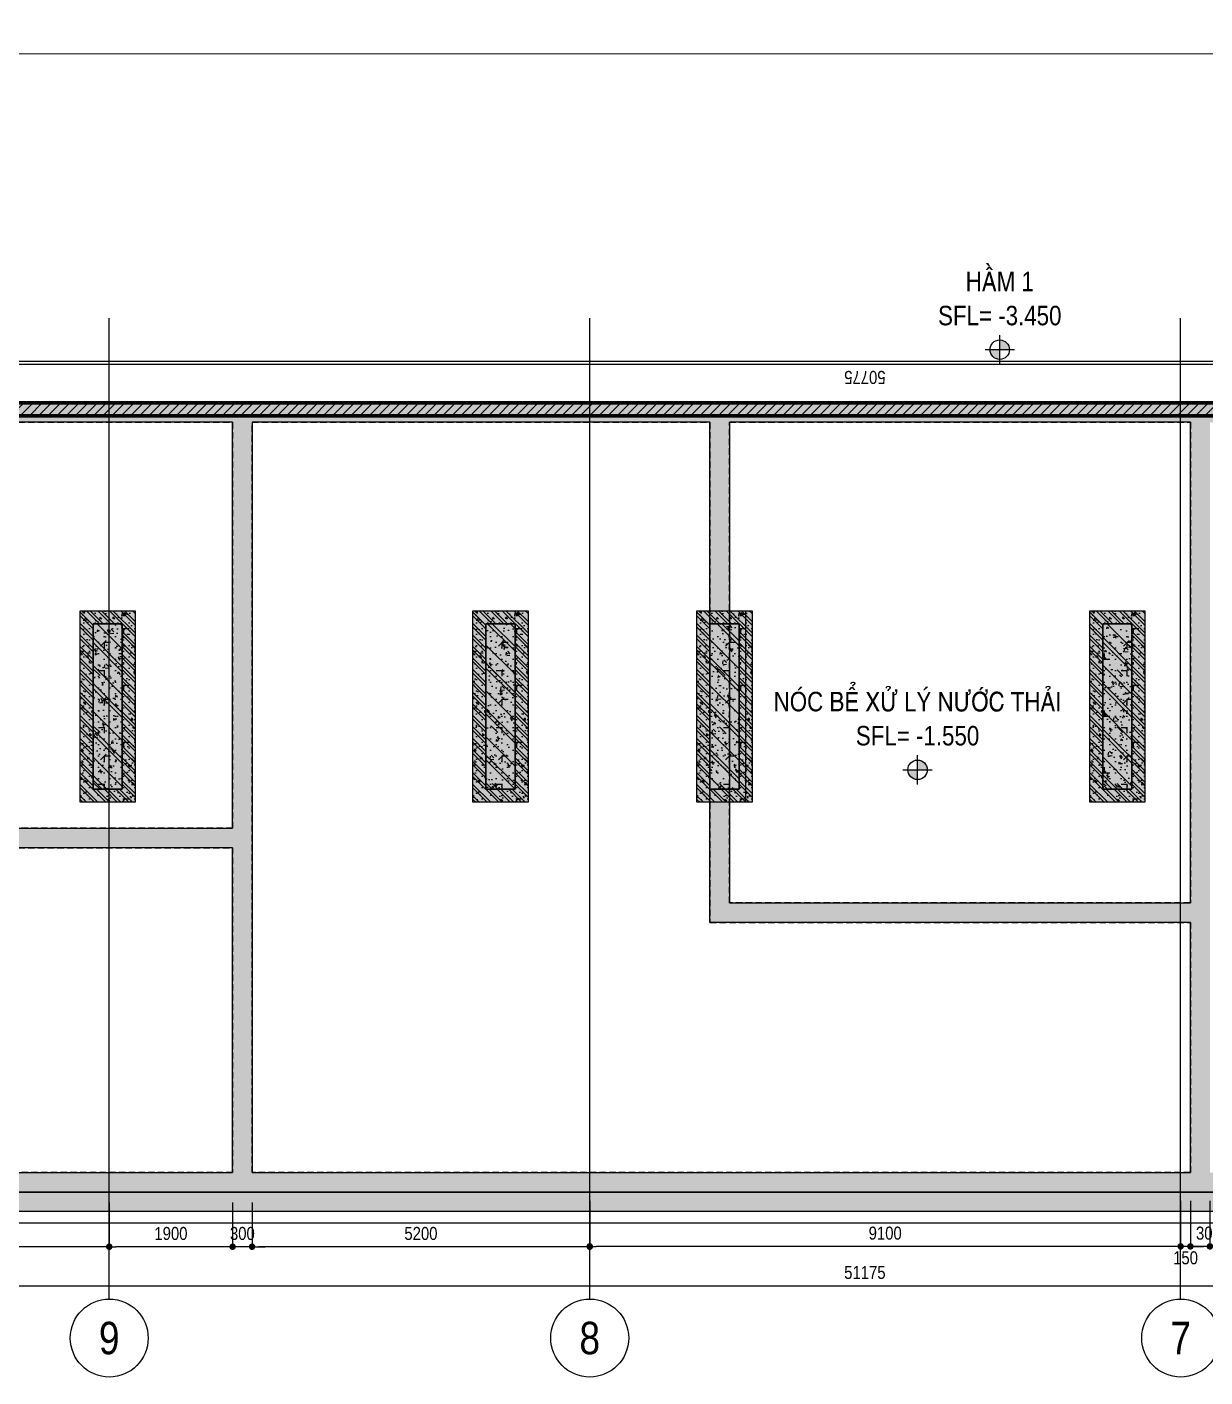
# Model space of a CAD drawing. Header units: millimetres. Extents: x -3021235 to -2791292, y 574414 to 656108.
# Drawn here: x -2848912 to -2830770, y 614676 to 635460 of the extents above; entities that cross this region are included whole.
import ezdxf
from ezdxf.enums import TextEntityAlignment as Align
from ezdxf.xclip import XClip

# ---------------------------------------------------------------- set-up
doc = ezdxf.new("R2010")
doc.units = ezdxf.units.MM
doc.header["$LTSCALE"] = 100
doc.header["$MEASUREMENT"] = 0
for name, pattern in [('Grid Line 200$0$Center101', [13, 10, -1, 1, -1]), ('HTT Hidden 10.5', [1.5, 1, -0.5]), ('MB Ham 2$0$Core 1A$0$Hidden10.5', [1.5, 1, -0.5])]:
    doc.linetypes.add(name, pattern=pattern)
doc.layers.get('0').update_dxf_attribs({"lineweight": 9})
doc.layers.get('Defpoints').update_dxf_attribs({"color": 254, "lineweight": 0})
for name, color, linetype in [('Dim 100', 14, 'Continuous'), ('Grid Line 200$0$Grid Line', 251, 'Grid Line 200$0$Center101'), ('Hatch vat lieu', 252, 'Continuous'), ('Ky hieu Truc', 1, 'Continuous'), ('MB Ham 2$0$Concrete Hatch', 218, 'Continuous'), ('MB Ham 2$0$Concrete Line', 6, 'Continuous'), ('MB Ham 2$0$Concrete Solid', 216, 'Continuous'), ('MB Ham 2$0$Opening Hidden', 154, 'MB Ham 2$0$Core 1A$0$Hidden10.5'), ('mb_cot ham 2$0$Concrete Hatch', 218, 'Continuous'), ('mb_cot ham 2$0$Concrete Line', 6, 'Continuous'), ('mb_cot ham 2$0$Concrete Solid', 216, 'Continuous'), ('mb_loi thang 2-19 twa$0$Brick Wall', 4, 'Continuous'), ('mb_loi thang 2-19 twa$0$Wall Hatch', 134, 'Continuous'), ('Net Thay khac', 30, 'Continuous'), ('Podium Level', 94, 'Continuous')]:
    doc.layers.add(name, color=color, linetype=linetype)
doc.layers.add('mb_loi thang 2-19 twa$0$Wall Line', color=4, linetype='Continuous', lineweight=70)
doc.styles.add('Chi Tiet Ramp DD$0$VNI-HelveC', font='VHELVCN_0.TTF')
doc.styles.add('Grid Line 200$0$VNI-HelveCB', font='VHELVCB_0.TTF')
doc.styles.add('VNI-HelveC', font='VHELVCN_0.TTF')
doc.dimstyles.new('DIM 100', dxfattribs={"dimscale": 100, "dimtxt": 2, "dimasz": 1, "dimexe": 0, "dimexo": 1, "dimgap": 1, "dimtad": 1, "dimdec": 0, "dimzin": 12, "dimdsep": 46, "dimtxsty": 'Chi Tiet Ramp DD$0$VNI-HelveC', "dimblk": 'Chi Tiet Ramp DD$0$_Dot', "dimcen": 1, "dimclrd": 256, "dimclre": 256, "dimclrt": 3, "dimadec": 0, "dimazin": 0, "dimtfac": 1, "dimtdec": 0, "dimtix": 1, "dimtmove": 2, "dimatfit": 3, "dimldrblk": 'Chi Tiet Ramp DD$0$HTT Arrow 30', "dimfxl": 0, "dimtolj": 1, "dimtzin": 0, "dimarcsym": 0})

# ---------------------------------------------------------------- blocks, each defined once
blk = doc.blocks.new('*U877')
at = {"layer": 'mb_cot ham 2$0$Concrete Hatch'}
h = blk.add_hatch(dxfattribs=at)
h.set_pattern_fill('CONCRETE', color=256, scale=50, style=0, pattern_type=2)
h.set_pattern_definition([(45, (2000, -300), (-176.777, 176.777), []), (45, (2000, -250), (-353.55, 353.55), []), (50, (2000, -300), (358.63, -31.376), [37.5, -412.5]), (355, (2000, -300), (-69.376, 376.096), [30, -330]), (100.451, (2029.9, -302.6), (289.255, 344.72), [31.87, -350.57]), (46.184, (2000, -200), (533.62, -82.76), [56.25, -618.75]), (96.636, (2044.47, -206.9), (467.33, 487.06), [47.8, -525.86]), (351.184, (2000, -200), (467.33, 487.06), [45, -495]), (21, (2050, -225), (298.454, -201.31), [37.5, -412.5]), (326, (2050, -225), (121.66, 362.575), [30, -330]), (71.451, (2074.87, -241.78), (420.11, 161.265), [31.87, -350.57]), (37.5, (2000, -300), (6.08, 166.447), [0, -326, 0, -335, 0, -331.25]), (7.5, (2000, -300), (131.535, 197.206), [0, -191, 0, -318.5, 0, -126.25]), (327.5, (1888.5, -300), (266.911, -11.2774), [0, -125, 0, -390, 0, -517.5]), (317.5, (1838.5, -300), (291.593, 50.052), [0, -162.5, 0, -259, 0, -367.5]), (0, (2175, -125), (0, 875), [87.5, -787.5]), (0, (2437.5, 50), (0, 875), [87.5, -787.5]), (0, (2262.5, 400), (0, 875), [87.5, -350, 87.5, -350]), (90, (2175, -125), (-875, 5e-14), [87.5, -787.5]), (90, (2262.5, 400), (-875, 5e-14), [87.5, -787.5]), (90, (2525, 50), (-875, 5e-14), [87.5, -787.5]), (90, (2700, 312.5), (-875, 5e-14), [87.5, -787.5]), (135, (2262.5, -125), (-875.02, 9e-14), [123.76, -1113.7]), (135, (2350, 400), (-875.02, 9e-14), [123.76, -1113.7]), (45, (2437.5, 50), (9e-14, 875.02), [123.76, -247.485, 123.76, -742.455]), (0, (1825, -300), (87.5, 87.5), [-175, 0])])
h.paths.add_polyline_path([(-250, 100), (-250, -350), (2300, -350), (2300, 100)])
at = {"layer": 'mb_cot ham 2$0$Concrete Solid'}
blk.add_hatch(color=256, dxfattribs=at).paths.add_polyline_path([(-250, 100), (-250, -350), (2300, -350), (2300, 100)])
at = {"layer": 'mb_cot ham 2$0$Concrete Line'}
blk.add_lwpolyline([(-250, 100), (-250, -350), (2300, -350), (2300, 100)], close=True, dxfattribs=at)
blk = doc.blocks.new('mb_cot ham 2')
at = {"layer": 'mb_cot ham 2$0$Concrete Hatch'}
h = blk.add_hatch(dxfattribs=at)
h.set_pattern_fill('BTCT', color=256, scale=100, style=0, pattern_type=2)
h.set_pattern_definition([(45, (0, 0), (-176.7767, 176.7767), []), (45, (0, 110), (-176.7767, 176.7767), []), (50, (0, 0), (717.2602, -62.7521), [75, -825]), (355, (0, 0), (-138.7513, 752.192), [60, -660]), (100.4514, (59.8, -5.2), (578.5094, 689.4395), [63.7402, -701.142]), (46.1842, (0, 200), (1067.241, -165.519), [112.5, -1237.5]), (96.6356, (88.9, 186.2), (934.6627, 974.118), [95.61, -1051.713]), (351.1842, (0, 200), (934.662, 974.1186), [90, -990]), (21, (100, 150), (596.907, -402.6189), [75, -825]), (326, (100, 150), (243.3153, 725.15), [60, -660]), (71.4514, (149.74, 116.45), (840.2226, 322.5305), [63.7402, -701.142]), (37.5, (0, 0), (12.15986, 332.89385), [0, -652, 0, -670, 0, -662.5]), (7.5, (0, 0), (263.06954, 394.4117), [0, -382, 0, -637, 0, -252.5]), (327.5, (-223, 0), (533.82244, -22.55487), [0, -250, 0, -780, 0, -1035]), (317.5, (-323, 0), (583.1862, 100.105), [0, -325, 0, -518, 0, -735]), (0, (350, 350), (0, 1750), [175, -1575]), (0, (875, 700), (0, 1750), [175, -1575]), (0, (525, 1400), (0, 1750), [175, -700, 175, -700]), (90, (350, 350), (-1750, 1e-13), [175, -1575]), (90, (525, 1400), (-1750, 1e-13), [175, -1575]), (90, (1050, 700), (-1750, 1e-13), [175, -1575]), (90, (1400, 1225), (-1750, 1e-13), [175, -1575]), (135, (525, 350), (-1750.033, 2e-13), [247.52, -2227.4]), (135, (700, 1400), (-1750.033, 2e-13), [247.52, -2227.4]), (45, (875, 700), (0, 1750.033), [247.52, -494.97, 247.52, -1484.91]), (0, (-350, 0), (175, 175), [-350, 0])])
h.paths.add_polyline_path([(105750, -5914), (103435, -8700), (32650, -8700), (32650, 84350), (0, 84350), (0, 85750), (-10600, 85750), (-10600, 163100), (99534, 163100), (105750, 158110), (105750, 127422), (105750, 127341)], flags=16)
h.paths.add_polyline_path([(99639, 163400), (-10900, 163400), (-10900, 85450), (-300, 85450), (-300, 84050), (32350, 84050), (32350, -9000), (103576, -9000), (106050, -6022), (106050, 158254)])
at = {"layer": 'mb_cot ham 2$0$Concrete Solid'}
h = blk.add_hatch(color=256, dxfattribs=at)
h.paths.add_polyline_path([(105750, -5914), (103435, -8700), (32650, -8700), (32650, 84350), (0, 84350), (0, 85750), (-10600, 85750), (-10600, 163100), (99534, 163100), (105750, 158110)], flags=16)
h.paths.add_polyline_path([(99639, 163400), (-10900, 163400), (-10900, 85450), (-300, 85450), (-300, 84050), (32350, 84050), (32350, -9000), (103576, -9000), (106050, -6022), (106050, 158254)])
at = {"layer": 'mb_cot ham 2$0$Concrete Line'}
for points in [[(32350, 84050), (-300, 84050), (-300, 85450), (-10900, 85450), (-10900, 163400), (99639, 163400), (106050, 158254), (106050, -6022), (103576, -9000), (32350, -9000)], [(32650, 84350), (0, 84350), (0, 85750), (-10600, 85750), (-10600, 163100), (99534, 163100), (105750, 158110), (105750, -5914), (103435, -8700), (32650, -8700)]]:
    blk.add_lwpolyline(points, close=True, dxfattribs=at)
for p in [(97250, 105900), (97250, 99850), (97250, 96400), (97250, 90350)]:
    blk.add_blockref('*U877', p, dxfattribs=at)
blk = doc.blocks.new('MB Ham 2$0$A$C3ad28147')
at = {"layer": 'MB Ham 2$0$Concrete Hatch'}
h = blk.add_hatch(dxfattribs=at)
h.set_pattern_fill('BTCT', color=256, scale=50, style=0, pattern_type=2)
h.set_pattern_definition([(45, (-105750, -127600), (-88.38835, 88.38835), []), (45, (-105750, -127545), (-88.38835, 88.38835), []), (50, (-105750, -127600), (358.6301, -31.37607), [37.5, -412.5]), (355, (-105750, -127600), (-69.3757, 376.0961), [30, -330]), (100.4514, (-105720.1, -127602.6), (289.2547, 344.7198), [31.8701, -350.57106]), (46.1842, (-105750, -127500), (533.6205, -82.7595), [56.25, -618.75]), (96.6356, (-105705.53, -127506.9), (467.3314, 487.059), [47.8051, -525.8565]), (351.1842, (-105750, -127500), (467.331, 487.0593), [45, -495]), (21, (-105700, -127525), (298.4535, -201.30945), [37.5, -412.5]), (326, (-105700, -127525), (121.6577, 362.575), [30, -330]), (71.4514, (-105675.13, -127541.77), (420.1113, 161.26525), [31.8701, -350.57106]), (37.5, (-105750, -127600), (6.07993, 166.44693), [0, -326, 0, -335, 0, -331.25]), (7.5, (-105750, -127600), (131.53477, 197.20586), [0, -191, 0, -318.5, 0, -126.25]), (327.5, (-105861.5, -127600), (266.91122, -11.27744), [0, -125, 0, -390, 0, -517.5]), (317.5, (-105911.5, -127600), (291.5931, 50.0525), [0, -162.5, 0, -259, 0, -367.5]), (0, (-105575, -127425), (0, 875), [87.5, -787.5]), (0, (-105312.5, -127250), (0, 875), [87.5, -787.5]), (0, (-105487.5, -126900), (0, 875), [87.5, -350, 87.5, -350]), (90, (-105575, -127425), (-875, 5e-14), [87.5, -787.5]), (90, (-105487.5, -126900), (-875, 5e-14), [87.5, -787.5]), (90, (-105225, -127250), (-875, 5e-14), [87.5, -787.5]), (90, (-105050, -126987.5), (-875, 5e-14), [87.5, -787.5]), (135, (-105487.5, -127425), (-875.0164, 9e-14), [123.76, -1113.7]), (135, (-105400, -126900), (-875.0164, 9e-14), [123.76, -1113.7]), (45, (-105312.5, -127250), (0, 875.0164), [123.76, -247.485, 123.76, -742.455]), (0, (-105925, -127600), (87.5, 87.5), [-175, 0])])
h.paths.add_polyline_path([(-12151, -51300), (0, -51300), (0, -125), (-12151, -125)])
h.paths.add_polyline_path([(-11851, -20400), (-11851, -14900), (-300, -14900), (-300, -20400)], flags=16)
h.paths.add_polyline_path([(-4450, -20700), (-4450, -27800), (-11851, -27800), (-11851, -20700)], flags=16)
h.paths.add_polyline_path([(-4150, -20700), (-300, -20700), (-300, -35150), (-11851, -35150), (-11851, -28100), (-4150, -28100)], flags=16)
h.paths.add_polyline_path([(-11850, -8625), (-11851, -5100), (-9801, -5100), (-9800, -8625)], flags=16)
h.paths.add_polyline_path([(-9501, -8625), (-9501, -425), (-300, -425), (-300, -8625)], flags=16)
h.paths.add_polyline_path([(-5600, -35450), (-5600, -40250), (-11851, -40250), (-11851, -35450)], flags=16)
h.paths.add_polyline_path([(-11851, -4800), (-11851, -425), (-9801, -425), (-9801, -4800)], flags=16)
h.paths.add_polyline_path([(-5300, -35450), (-300, -35450), (-300, -45650), (-5300, -45650)], flags=16)
h.paths.add_polyline_path([(-5600, -40550), (-5600, -45650), (-11851, -45650), (-11851, -40550)], flags=16)
h.paths.add_polyline_path([(-300, -45950), (-300, -51000), (-11851, -51000), (-11851, -45950)], flags=16)
h.paths.add_polyline_path([(-6000, -8925), (-6000, -8850), (-8950, -8850), (-8950, -8925), (-11851, -8925), (-11851, -14600), (-300, -14600), (-300, -8925)], flags=16)
h = blk.add_hatch(dxfattribs=at)
h.set_pattern_fill('BTCT', color=256, scale=50, style=0, pattern_type=2)
h.set_pattern_definition([(45, (-105750, -105550), (-88.38835, 88.38835), []), (45, (-105750, -105495), (-88.38835, 88.38835), []), (50, (-105750, -105550), (358.6301, -31.3761), [37.5, -412.5]), (355, (-105750, -105550), (-69.3757, 376.0961), [30, -330]), (100.4514, (-105720.1, -105552.6), (289.2547, 344.7198), [31.8701, -350.5711]), (46.1842, (-105750, -105450), (533.6205, -82.7595), [56.25, -618.75]), (96.6356, (-105705.53, -105456.9), (467.3314, 487.059), [47.8051, -525.8565]), (351.1842, (-105750, -105450), (467.331, 487.0593), [45, -495]), (21, (-105700, -105475), (298.4535, -201.30945), [37.5, -412.5]), (326, (-105700, -105475), (121.6577, 362.575), [30, -330]), (71.4514, (-105675.13, -105491.77), (420.1113, 161.26525), [31.8701, -350.5711]), (37.5, (-105750, -105550), (6.07993, 166.44693), [0, -326, 0, -335, 0, -331.25]), (7.5, (-105750, -105550), (131.53477, 197.20586), [0, -191, 0, -318.5, 0, -126.25]), (327.5, (-105861.5, -105550), (266.91122, -11.27744), [0, -125, 0, -390, 0, -517.5]), (317.5, (-105911.5, -105550), (291.5931, 50.0525), [0, -162.5, 0, -259, 0, -367.5]), (0, (-105575, -105375), (0, 875), [87.5, -787.5]), (0, (-105312.5, -105200), (0, 875), [87.5, -787.5]), (0, (-105487.5, -104850), (0, 875), [87.5, -350, 87.5, -350]), (90, (-105575, -105375), (-875, 5e-14), [87.5, -787.5]), (90, (-105487.5, -104850), (-875, 5e-14), [87.5, -787.5]), (90, (-105225, -105200), (-875, 5e-14), [87.5, -787.5]), (90, (-105050, -104937.5), (-875, 5e-14), [87.5, -787.5]), (135, (-105487.5, -105375), (-875.0164, 9e-14), [123.76, -1113.7]), (135, (-105400, -104850), (-875.0164, 9e-14), [123.76, -1113.7]), (45, (-105312.5, -105200), (0, 875.0164), [123.76, -247.485, 123.76, -742.455]), (0, (-105925, -105550), (87.5, 87.5), [-175, 0])])
h.paths.add_polyline_path([(-6200, -22050), (-8750, -22050), (-8750, -21600), (-6200, -21600)], flags=16)
h.paths.add_polyline_path([(-6000, -22250), (-8950, -22250), (-8950, -21400), (-6000, -21400)])
h = blk.add_hatch(dxfattribs=at)
h.set_pattern_fill('BTCT', color=256, scale=50, style=0, pattern_type=2)
h.set_pattern_definition([(45, (-105750, -111600), (-88.38835, 88.38835), []), (45, (-105750, -111545), (-88.38835, 88.38835), []), (50, (-105750, -111600), (358.6301, -31.3761), [37.5, -412.5]), (355, (-105750, -111600), (-69.3757, 376.0961), [30, -330]), (100.4514, (-105720.1, -111602.6), (289.2547, 344.7198), [31.8701, -350.5711]), (46.1842, (-105750, -111500), (533.6205, -82.7595), [56.25, -618.75]), (96.6356, (-105705.53, -111506.9), (467.3314, 487.059), [47.8051, -525.8565]), (351.1842, (-105750, -111500), (467.331, 487.0593), [45, -495]), (21, (-105700, -111525), (298.4535, -201.30945), [37.5, -412.5]), (326, (-105700, -111525), (121.6577, 362.575), [30, -330]), (71.4514, (-105675.13, -111541.77), (420.1113, 161.26525), [31.8701, -350.5711]), (37.5, (-105750, -111600), (6.07993, 166.44693), [0, -326, 0, -335, 0, -331.25]), (7.5, (-105750, -111600), (131.53477, 197.20586), [0, -191, 0, -318.5, 0, -126.25]), (327.5, (-105861.5, -111600), (266.91122, -11.27744), [0, -125, 0, -390, 0, -517.5]), (317.5, (-105911.5, -111600), (291.5931, 50.0525), [0, -162.5, 0, -259, 0, -367.5]), (0, (-105575, -111425), (0, 875), [87.5, -787.5]), (0, (-105312.5, -111250), (0, 875), [87.5, -787.5]), (0, (-105487.5, -110900), (0, 875), [87.5, -350, 87.5, -350]), (90, (-105575, -111425), (-875, 5e-14), [87.5, -787.5]), (90, (-105487.5, -110900), (-875, 5e-14), [87.5, -787.5]), (90, (-105225, -111250), (-875, 5e-14), [87.5, -787.5]), (90, (-105050, -110987.5), (-875, 5e-14), [87.5, -787.5]), (135, (-105487.5, -111425), (-875.0164, 9e-14), [123.76, -1113.7]), (135, (-105400, -110900), (-875.0164, 9e-14), [123.76, -1113.7]), (45, (-105312.5, -111250), (0, 875.0164), [123.76, -247.485, 123.76, -742.455]), (0, (-105925, -111600), (87.5, 87.5), [-175, 0])])
h.paths.add_polyline_path([(-6200, -28100), (-8750, -28100), (-8750, -27650), (-6200, -27650)], flags=16)
h.paths.add_polyline_path([(-6000, -28300), (-8950, -28300), (-8950, -27450), (-6000, -27450)])
h = blk.add_hatch(dxfattribs=at)
h.set_pattern_fill('BTCT', color=256, scale=50, style=0, pattern_type=2)
h.set_pattern_definition([(45, (-105750, -115050), (-88.38835, 88.38835), []), (45, (-105750, -114995), (-88.38835, 88.38835), []), (50, (-105750, -115050), (358.6301, -31.3761), [37.5, -412.5]), (355, (-105750, -115050), (-69.3757, 376.0961), [30, -330]), (100.4514, (-105720.1, -115052.6), (289.2547, 344.7198), [31.8701, -350.5711]), (46.1842, (-105750, -114950), (533.6205, -82.7595), [56.25, -618.75]), (96.6356, (-105705.53, -114956.9), (467.3314, 487.059), [47.8051, -525.8565]), (351.1842, (-105750, -114950), (467.331, 487.0593), [45, -495]), (21, (-105700, -114975), (298.4535, -201.30945), [37.5, -412.5]), (326, (-105700, -114975), (121.6577, 362.575), [30, -330]), (71.4514, (-105675.13, -114991.77), (420.1113, 161.26525), [31.8701, -350.5711]), (37.5, (-105750, -115050), (6.07993, 166.44693), [0, -326, 0, -335, 0, -331.25]), (7.5, (-105750, -115050), (131.53477, 197.20586), [0, -191, 0, -318.5, 0, -126.25]), (327.5, (-105861.5, -115050), (266.91122, -11.27744), [0, -125, 0, -390, 0, -517.5]), (317.5, (-105911.5, -115050), (291.5931, 50.0525), [0, -162.5, 0, -259, 0, -367.5]), (0, (-105575, -114875), (0, 875), [87.5, -787.5]), (0, (-105312.5, -114700), (0, 875), [87.5, -787.5]), (0, (-105487.5, -114350), (0, 875), [87.5, -350, 87.5, -350]), (90, (-105575, -114875), (-875, 5e-14), [87.5, -787.5]), (90, (-105487.5, -114350), (-875, 5e-14), [87.5, -787.5]), (90, (-105225, -114700), (-875, 5e-14), [87.5, -787.5]), (90, (-105050, -114437.5), (-875, 5e-14), [87.5, -787.5]), (135, (-105487.5, -114875), (-875.0164, 9e-14), [123.76, -1113.7]), (135, (-105400, -114350), (-875.0164, 9e-14), [123.76, -1113.7]), (45, (-105312.5, -114700), (0, 875.0164), [123.76, -247.485, 123.76, -742.455]), (0, (-105925, -115050), (87.5, 87.5), [-175, 0])])
h.paths.add_polyline_path([(-6200, -31550), (-8750, -31550), (-8750, -31100), (-6200, -31100)], flags=16)
h.paths.add_polyline_path([(-6000, -31750), (-8950, -31750), (-8950, -30900), (-6000, -30900)])
h = blk.add_hatch(dxfattribs=at)
h.set_pattern_fill('BTCT', color=256, scale=50, style=0, pattern_type=2)
h.set_pattern_definition([(45, (-105750, -121100), (-88.38835, 88.38835), []), (45, (-105750, -121045), (-88.38835, 88.38835), []), (50, (-105750, -121100), (358.6301, -31.3761), [37.5, -412.5]), (355, (-105750, -121100), (-69.3757, 376.0961), [30, -330]), (100.4514, (-105720.1, -121102.6), (289.2547, 344.7198), [31.8701, -350.5711]), (46.1842, (-105750, -121000), (533.6205, -82.7595), [56.25, -618.75]), (96.6356, (-105705.53, -121006.9), (467.3314, 487.059), [47.8051, -525.8565]), (351.1842, (-105750, -121000), (467.331, 487.0593), [45, -495]), (21, (-105700, -121025), (298.4535, -201.30945), [37.5, -412.5]), (326, (-105700, -121025), (121.6577, 362.575), [30, -330]), (71.4514, (-105675.13, -121041.77), (420.1113, 161.26525), [31.8701, -350.5711]), (37.5, (-105750, -121100), (6.07993, 166.44693), [0, -326, 0, -335, 0, -331.25]), (7.5, (-105750, -121100), (131.53477, 197.20586), [0, -191, 0, -318.5, 0, -126.25]), (327.5, (-105861.5, -121100), (266.91122, -11.27744), [0, -125, 0, -390, 0, -517.5]), (317.5, (-105911.5, -121100), (291.5931, 50.0525), [0, -162.5, 0, -259, 0, -367.5]), (0, (-105575, -120925), (0, 875), [87.5, -787.5]), (0, (-105312.5, -120750), (0, 875), [87.5, -787.5]), (0, (-105487.5, -120400), (0, 875), [87.5, -350, 87.5, -350]), (90, (-105575, -120925), (-875, 5e-14), [87.5, -787.5]), (90, (-105487.5, -120400), (-875, 5e-14), [87.5, -787.5]), (90, (-105225, -120750), (-875, 5e-14), [87.5, -787.5]), (90, (-105050, -120487.5), (-875, 5e-14), [87.5, -787.5]), (135, (-105487.5, -120925), (-875.0164, 9e-14), [123.76, -1113.7]), (135, (-105400, -120400), (-875.0164, 9e-14), [123.76, -1113.7]), (45, (-105312.5, -120750), (0, 875.0164), [123.76, -247.485, 123.76, -742.455]), (0, (-105925, -121100), (87.5, 87.5), [-175, 0])])
h.paths.add_polyline_path([(-6200, -37600), (-8750, -37600), (-8750, -37150), (-6200, -37150)], flags=16)
h.paths.add_polyline_path([(-6000, -37800), (-8950, -37800), (-8950, -36950), (-6000, -36950)])
at = {"layer": 'MB Ham 2$0$Concrete Solid'}
h = blk.add_hatch(color=256, dxfattribs=at)
h.paths.add_polyline_path([(-12151, -51300), (0, -51300), (0, -125), (-12151, -125)])
h.paths.add_polyline_path([(-11851, -20400), (-11851, -14900), (-300, -14900), (-300, -20400)], flags=16)
h.paths.add_polyline_path([(-4450, -20700), (-4450, -27800), (-11851, -27800), (-11851, -20700)], flags=16)
h.paths.add_polyline_path([(-4150, -20700), (-300, -20700), (-300, -35150), (-11851, -35150), (-11851, -28100), (-4150, -28100)], flags=16)
h.paths.add_polyline_path([(-11850, -8625), (-11851, -5100), (-9801, -5100), (-9800, -8625)], flags=16)
h.paths.add_polyline_path([(-9501, -8625), (-9501, -425), (-300, -425), (-300, -8625)], flags=16)
h.paths.add_polyline_path([(-5600, -35450), (-5600, -40250), (-11851, -40250), (-11851, -35450)], flags=16)
h.paths.add_polyline_path([(-11851, -4800), (-11851, -425), (-9801, -425), (-9801, -4800)], flags=16)
h.paths.add_polyline_path([(-5300, -35450), (-300, -35450), (-300, -45650), (-5300, -45650)], flags=16)
h.paths.add_polyline_path([(-5600, -40550), (-5600, -45650), (-11851, -45650), (-11851, -40550)], flags=16)
h.paths.add_polyline_path([(-300, -45950), (-300, -51000), (-11851, -51000), (-11851, -45950)], flags=16)
h.paths.add_polyline_path([(-6000, -8925), (-6000, -8850), (-8950, -8850), (-8950, -8925), (-11851, -8925), (-11851, -14600), (-300, -14600), (-300, -8925)], flags=16)
h = blk.add_hatch(color=256, dxfattribs=at)
h.paths.add_polyline_path([(-6200, -22050), (-8750, -22050), (-8750, -21600), (-6200, -21600)], flags=16)
h.paths.add_polyline_path([(-6000, -22250), (-8950, -22250), (-8950, -21400), (-6000, -21400)])
h = blk.add_hatch(color=256, dxfattribs=at)
h.paths.add_polyline_path([(-6200, -28100), (-8750, -28100), (-8750, -27650), (-6200, -27650)], flags=16)
h.paths.add_polyline_path([(-6000, -28300), (-8950, -28300), (-8950, -27450), (-6000, -27450)])
h = blk.add_hatch(color=256, dxfattribs=at)
h.paths.add_polyline_path([(-6200, -31550), (-8750, -31550), (-8750, -31100), (-6200, -31100)], flags=16)
h.paths.add_polyline_path([(-6000, -31750), (-8950, -31750), (-8950, -30900), (-6000, -30900)])
h = blk.add_hatch(color=256, dxfattribs=at)
h.paths.add_polyline_path([(-6200, -37600), (-8750, -37600), (-8750, -37150), (-6200, -37150)], flags=16)
h.paths.add_polyline_path([(-6000, -37800), (-8950, -37800), (-8950, -36950), (-6000, -36950)])
at = {"layer": 'MB Ham 2$0$Concrete Line'}
for points in [[(-12151, -125), (0, -125), (0, -51300), (-12151, -51300)], [(-4450, -20700), (-11851, -20700), (-11851, -27800), (-8950, -27800), (-8950, -27550), (-6000, -27550), (-6000, -27800), (-4450, -27800)], [(-300, -24400), (-300, -20700), (-4150, -20700), (-4150, -28100), (-6000, -28100), (-6000, -28300), (-8950, -28300), (-8950, -28100), (-11851, -28100), (-11851, -35150), (-300, -35150)], [(-4450, -20700), (-11851, -20700), (-11851, -27800), (-4450, -27800)], [(-300, -35150), (-300, -20700), (-4150, -20700), (-4150, -28100), (-11851, -28100), (-11851, -35150)], [(-8950, -21400), (-6000, -21400), (-6000, -22250), (-8950, -22250)], [(-8950, -21400), (-6000, -21400), (-6000, -22250), (-8950, -22250)], [(-6200, -22050), (-8750, -22050), (-8750, -21600), (-6200, -21600)], [(-8950, -27450), (-6000, -27450), (-6000, -28300), (-8950, -28300)], [(-6200, -28100), (-8750, -28100), (-8750, -27650), (-6200, -27650)], [(-8950, -30900), (-6000, -30900), (-6000, -31750), (-8950, -31750)], [(-6200, -31550), (-8750, -31550), (-8750, -31100), (-6200, -31100)], [(-5600, -35450), (-11851, -35450), (-11851, -40250), (-5600, -40250)], [(-300, -35450), (-5300, -35450), (-5300, -45650), (-300, -45650)], [(-6000, -37800), (-8950, -37800), (-8950, -36950), (-6000, -36950)], [(-6200, -37600), (-8750, -37600), (-8750, -37150), (-6200, -37150)]]:
    blk.add_lwpolyline(points, close=True, dxfattribs=at)
at = {"layer": 'MB Ham 2$0$Opening Hidden'}
for points in [[(-5600, -35450), (-11851, -35450), (-11851, -40250), (-5600, -40250)], [(-300, -35450), (-5300, -35450), (-5300, -45650), (-300, -45650)]]:
    blk.add_lwpolyline(points, close=True, dxfattribs=at)
blk = doc.blocks.new('MB Ham 2')
blk.add_blockref('mb_cot ham 2', (0, 0))
at = {"layer": 'MB Ham 2$0$Opening Hidden'}
blk.add_blockref('MB Ham 2$0$A$C3ad28147', (105750, 127600), dxfattribs=at)
blk = doc.blocks.new('*U621')
at = {"layer": 'mb_loi thang 2-19 twa$0$Wall Hatch'}
h = blk.add_hatch(dxfattribs=at)
h.set_pattern_fill('LINE10', color=256, scale=100, angle=45, style=0, pattern_type=2)
h.set_pattern_definition([(45, (-400, 47875), (-70.71068, 70.71068), [])])
h.paths.add_polyline_path([(0, 51175), (0, 0), (200, 0), (200, 51175)])
at = {"layer": 'mb_loi thang 2-19 twa$0$Wall Line'}
blk.add_lwpolyline([(0, 51175), (0, 0), (200, 0), (200, 51175)], close=True, dxfattribs=at)
blk = doc.blocks.new('Chi Tiet Ramp DD$0$_Dot')
at = {"color": 0, "linetype": 'ByBlock', "lineweight": -2}
blk.add_line((-0.5, 0), (-1, 0), dxfattribs=at)
at = {"color": 0, "linetype": 'ByBlock', "const_width": 0.5}
blk.add_lwpolyline([(-0.25, 0, 1), (0.25, 0, 1)], format="xyb", close=True, dxfattribs=at)
blk = doc.blocks.new('*D999')
at = {"layer": 'Defpoints', "color": 0, "transparency": 16777216}
for p in [(-2810620, 630268), (-2861395, 629674), (-2810620, 629674)]:
    blk.add_point(p, dxfattribs=at)
at = {"layer": 'Dim 100', "lineweight": -2, "transparency": 16777216}
for p, q in [((-2861395, 629774), (-2861395, 630268)), ((-2861295, 630268), (-2810720, 630268)), ((-2810620, 629774), (-2810620, 630268))]:
    blk.add_line(p, q, dxfattribs=at)
at = {"layer": 'Dim 100', "lineweight": -2, "transparency": 16777216, "xscale": 100, "yscale": 100, "zscale": 100, "rotation": 180}
blk.add_blockref('Chi Tiet Ramp DD$0$_Dot', (-2861395, 630268), dxfattribs=at)
at = {"layer": 'Dim 100', "lineweight": -2, "transparency": 16777216, "xscale": 100, "yscale": 100, "zscale": 100}
blk.add_blockref('Chi Tiet Ramp DD$0$_Dot', (-2810620, 630268), dxfattribs=at)
at = {"layer": 'Dim 100', "color": 3, "transparency": 16777216, "insert": (-2836008, 630066), "char_height": 200, "attachment_point": 5, "rotation": 180, "style": 'Chi Tiet Ramp DD$0$VNI-HelveC'}
blk.add_mtext('\\A1;50775', dxfattribs=at)
blk = doc.blocks.new('Chi Tiet Ramp DD$0$HTT Arrow 30')
blk.add_hatch(color=256).paths.add_polyline_path([(-2.5, 0.375), (-2.5, -0.375), (0, 0)])
at = {"color": 0, "linetype": 'ByBlock', "lineweight": -2}
for p, q in [((0, 0), (-2.5, 0.375)), ((-2.5, -0.375), (-2.5, 0.375)), ((0, 0), (-2.5, -0.375))]:
    blk.add_line(p, q, dxfattribs=at)
blk = doc.blocks.new('*U927')
at = {"layer": 'Grid Line 200$0$Grid Line'}
blk.add_line((0, 0), (0, 148), dxfattribs=at)
at = {"layer": 'Ky hieu Truc', "lineweight": -2}
blk.add_line((0, -3), (0, 0), dxfattribs=at)
blk.add_circle((0, -9), 6, dxfattribs=at)
at = {"layer": 'Ky hieu Truc', "color": 3, "lineweight": -2, "style": 'Grid Line 200$0$VNI-HelveCB'}
blk.add_attdef('GRID', text='', height=5, dxfattribs=at).set_placement((0, -9), align=Align.MIDDLE)
blk = doc.blocks.new('*D1008')
at = {"layer": 'Defpoints', "color": 0, "transparency": 16777216}
for p in [(-2845445, 617460), (-2840245, 617460), (-2845445, 616681)]:
    blk.add_point(p, dxfattribs=at)
at = {"layer": 'Dim 100', "lineweight": -2, "transparency": 16777216}
for p, q in [((-2845445, 617360), (-2845445, 616681)), ((-2840245, 617360), (-2840245, 616681)), ((-2840345, 616681), (-2845345, 616681))]:
    blk.add_line(p, q, dxfattribs=at)
at = {"layer": 'Dim 100', "lineweight": -2, "transparency": 16777216, "xscale": 100, "yscale": 100, "zscale": 100, "rotation": 180}
blk.add_blockref('Chi Tiet Ramp DD$0$_Dot', (-2845445, 616681), dxfattribs=at)
at = {"layer": 'Dim 100', "lineweight": -2, "transparency": 16777216, "xscale": 100, "yscale": 100, "zscale": 100}
blk.add_blockref('Chi Tiet Ramp DD$0$_Dot', (-2840245, 616681), dxfattribs=at)
at = {"layer": 'Dim 100', "color": 3, "transparency": 16777216, "insert": (-2842845, 616884), "char_height": 200, "attachment_point": 5, "style": 'Chi Tiet Ramp DD$0$VNI-HelveC'}
blk.add_mtext('\\A1;5200', dxfattribs=at)
blk = doc.blocks.new('*D1009')
at = {"layer": 'Defpoints', "color": 0, "transparency": 16777216}
for p in [(-2853545, 617460), (-2847645, 617460), (-2853545, 616681)]:
    blk.add_point(p, dxfattribs=at)
at = {"layer": 'Dim 100', "lineweight": -2, "transparency": 16777216}
for p, q in [((-2853545, 617360), (-2853545, 616681)), ((-2847645, 617360), (-2847645, 616681)), ((-2847745, 616681), (-2853445, 616681))]:
    blk.add_line(p, q, dxfattribs=at)
at = {"layer": 'Dim 100', "lineweight": -2, "transparency": 16777216, "xscale": 100, "yscale": 100, "zscale": 100, "rotation": 180}
blk.add_blockref('Chi Tiet Ramp DD$0$_Dot', (-2853545, 616681), dxfattribs=at)
at = {"layer": 'Dim 100', "lineweight": -2, "transparency": 16777216, "xscale": 100, "yscale": 100, "zscale": 100}
blk.add_blockref('Chi Tiet Ramp DD$0$_Dot', (-2847645, 616681), dxfattribs=at)
at = {"layer": 'Dim 100', "color": 3, "transparency": 16777216, "insert": (-2850595, 616884), "char_height": 200, "attachment_point": 5, "style": 'Chi Tiet Ramp DD$0$VNI-HelveC'}
blk.add_mtext('\\A1;5900', dxfattribs=at)
blk = doc.blocks.new('*D1017')
at = {"layer": 'Defpoints', "color": 0, "transparency": 16777216}
for p in [(-2830995, 617487), (-2830695, 617487), (-2830995, 616686)]:
    blk.add_point(p, dxfattribs=at)
at = {"layer": 'Dim 100', "lineweight": -2, "transparency": 16777216}
for p, q in [((-2830995, 617387), (-2830995, 616686)), ((-2830695, 617387), (-2830695, 616686)), ((-2831095, 616686), (-2831195, 616686)), ((-2830695, 616686), (-2830995, 616686)), ((-2830595, 616686), (-2830495, 616686))]:
    blk.add_line(p, q, dxfattribs=at)
at = {"layer": 'Dim 100', "lineweight": -2, "transparency": 16777216, "xscale": 100, "yscale": 100, "zscale": 100}
blk.add_blockref('Chi Tiet Ramp DD$0$_Dot', (-2830995, 616686), dxfattribs=at)
at = {"layer": 'Dim 100', "lineweight": -2, "transparency": 16777216, "xscale": 100, "yscale": 100, "zscale": 100, "rotation": 180}
blk.add_blockref('Chi Tiet Ramp DD$0$_Dot', (-2830695, 616686), dxfattribs=at)
at = {"layer": 'Dim 100', "color": 3, "transparency": 16777216, "insert": (-2830718, 616889), "char_height": 200, "attachment_point": 5, "style": 'Chi Tiet Ramp DD$0$VNI-HelveC'}
blk.add_mtext('\\A1;300', dxfattribs=at)
blk = doc.blocks.new('*D1018')
at = {"layer": 'Defpoints', "color": 0, "transparency": 16777216}
for p in [(-2831145, 617487), (-2830995, 617487), (-2831145, 616686)]:
    blk.add_point(p, dxfattribs=at)
at = {"layer": 'Dim 100', "lineweight": -2, "transparency": 16777216}
for p, q in [((-2831145, 617387), (-2831145, 616686)), ((-2830995, 617387), (-2830995, 616686)), ((-2831245, 616686), (-2831345, 616686)), ((-2830995, 616686), (-2831145, 616686)), ((-2830895, 616686), (-2830795, 616686))]:
    blk.add_line(p, q, dxfattribs=at)
at = {"layer": 'Dim 100', "lineweight": -2, "transparency": 16777216, "xscale": 100, "yscale": 100, "zscale": 100}
blk.add_blockref('Chi Tiet Ramp DD$0$_Dot', (-2831145, 616686), dxfattribs=at)
at = {"layer": 'Dim 100', "lineweight": -2, "transparency": 16777216, "xscale": 100, "yscale": 100, "zscale": 100, "rotation": 180}
blk.add_blockref('Chi Tiet Ramp DD$0$_Dot', (-2830995, 616686), dxfattribs=at)
at = {"layer": 'Dim 100', "color": 3, "transparency": 16777216, "insert": (-2831070, 616509), "char_height": 200, "attachment_point": 5, "style": 'Chi Tiet Ramp DD$0$VNI-HelveC'}
blk.add_mtext('\\A1;150', dxfattribs=at)
blk = doc.blocks.new('*D1019')
at = {"layer": 'Defpoints', "color": 0, "transparency": 16777216}
for p in [(-2840245, 617487), (-2831145, 617487), (-2840245, 616686)]:
    blk.add_point(p, dxfattribs=at)
at = {"layer": 'Dim 100', "lineweight": -2, "transparency": 16777216}
for p, q in [((-2840245, 617387), (-2840245, 616686)), ((-2831145, 617387), (-2831145, 616686)), ((-2831245, 616686), (-2840145, 616686))]:
    blk.add_line(p, q, dxfattribs=at)
at = {"layer": 'Dim 100', "lineweight": -2, "transparency": 16777216, "xscale": 100, "yscale": 100, "zscale": 100, "rotation": 180}
blk.add_blockref('Chi Tiet Ramp DD$0$_Dot', (-2840245, 616686), dxfattribs=at)
at = {"layer": 'Dim 100', "lineweight": -2, "transparency": 16777216, "xscale": 100, "yscale": 100, "zscale": 100}
blk.add_blockref('Chi Tiet Ramp DD$0$_Dot', (-2831145, 616686), dxfattribs=at)
at = {"layer": 'Dim 100', "color": 3, "transparency": 16777216, "insert": (-2835695, 616889), "char_height": 200, "attachment_point": 5, "style": 'Chi Tiet Ramp DD$0$VNI-HelveC'}
blk.add_mtext('\\A1;9100', dxfattribs=at)
blk = doc.blocks.new('*D1020')
at = {"layer": 'Defpoints', "color": 0, "transparency": 16777216}
for p in [(-2845745, 617460), (-2845445, 617460), (-2845745, 616681)]:
    blk.add_point(p, dxfattribs=at)
at = {"layer": 'Dim 100', "lineweight": -2, "transparency": 16777216}
for p, q in [((-2845745, 617360), (-2845745, 616681)), ((-2845445, 617360), (-2845445, 616681)), ((-2845845, 616681), (-2845945, 616681)), ((-2845445, 616681), (-2845745, 616681)), ((-2845345, 616681), (-2845245, 616681))]:
    blk.add_line(p, q, dxfattribs=at)
at = {"layer": 'Dim 100', "lineweight": -2, "transparency": 16777216, "xscale": 100, "yscale": 100, "zscale": 100}
blk.add_blockref('Chi Tiet Ramp DD$0$_Dot', (-2845745, 616681), dxfattribs=at)
at = {"layer": 'Dim 100', "lineweight": -2, "transparency": 16777216, "xscale": 100, "yscale": 100, "zscale": 100, "rotation": 180}
blk.add_blockref('Chi Tiet Ramp DD$0$_Dot', (-2845445, 616681), dxfattribs=at)
at = {"layer": 'Dim 100', "color": 3, "transparency": 16777216, "insert": (-2845595, 616884), "char_height": 200, "attachment_point": 5, "style": 'Chi Tiet Ramp DD$0$VNI-HelveC'}
blk.add_mtext('\\A1;300', dxfattribs=at)
blk = doc.blocks.new('*D1021')
at = {"layer": 'Defpoints', "color": 0, "transparency": 16777216}
for p in [(-2847645, 617460), (-2845745, 617460), (-2847645, 616681)]:
    blk.add_point(p, dxfattribs=at)
at = {"layer": 'Dim 100', "lineweight": -2, "transparency": 16777216}
for p, q in [((-2847645, 617360), (-2847645, 616681)), ((-2845745, 617360), (-2845745, 616681)), ((-2845845, 616681), (-2847545, 616681))]:
    blk.add_line(p, q, dxfattribs=at)
at = {"layer": 'Dim 100', "lineweight": -2, "transparency": 16777216, "xscale": 100, "yscale": 100, "zscale": 100, "rotation": 180}
blk.add_blockref('Chi Tiet Ramp DD$0$_Dot', (-2847645, 616681), dxfattribs=at)
at = {"layer": 'Dim 100', "lineweight": -2, "transparency": 16777216, "xscale": 100, "yscale": 100, "zscale": 100}
blk.add_blockref('Chi Tiet Ramp DD$0$_Dot', (-2845745, 616681), dxfattribs=at)
at = {"layer": 'Dim 100', "color": 3, "transparency": 16777216, "insert": (-2846695, 616884), "char_height": 200, "attachment_point": 5, "style": 'Chi Tiet Ramp DD$0$VNI-HelveC'}
blk.add_mtext('\\A1;1900', dxfattribs=at)
blk = doc.blocks.new('*D1025')
at = {"layer": 'Defpoints', "color": 0, "transparency": 16777216}
for p in [(-2861595, 617460), (-2810420, 617460), (-2810420, 616081)]:
    blk.add_point(p, dxfattribs=at)
at = {"layer": 'Dim 100', "lineweight": -2, "transparency": 16777216}
for p, q in [((-2861595, 617360), (-2861595, 616081)), ((-2810420, 617360), (-2810420, 616081)), ((-2861495, 616081), (-2810520, 616081))]:
    blk.add_line(p, q, dxfattribs=at)
at = {"layer": 'Dim 100', "lineweight": -2, "transparency": 16777216, "xscale": 100, "yscale": 100, "zscale": 100, "rotation": 180}
blk.add_blockref('Chi Tiet Ramp DD$0$_Dot', (-2861595, 616081), dxfattribs=at)
at = {"layer": 'Dim 100', "lineweight": -2, "transparency": 16777216, "xscale": 100, "yscale": 100, "zscale": 100}
blk.add_blockref('Chi Tiet Ramp DD$0$_Dot', (-2810420, 616081), dxfattribs=at)
at = {"layer": 'Dim 100', "color": 3, "transparency": 16777216, "insert": (-2836008, 616284), "char_height": 200, "attachment_point": 5, "style": 'Chi Tiet Ramp DD$0$VNI-HelveC'}
blk.add_mtext('\\A1;51175', dxfattribs=at)
blk = doc.blocks.new('Text P3')
at = {"linetype": 'ByBlock'}
h = blk.add_hatch(color=0, dxfattribs=at)
h.paths.add_polyline_path([(0, 1), (0, 0), (1, 0, 0.414214)])
h.paths.add_polyline_path([(0, 0), (-1, 0, 0.414214), (0, -1)])
at = {"color": 0, "linetype": 'ByBlock'}
for p, q in [((0, -1.5), (0, 1.5)), ((-1.5, 0), (1.5, 0))]:
    blk.add_line(p, q, dxfattribs=at)
blk.add_circle((0, 0), 1, dxfattribs=at)
at = {"color": 0, "linetype": 'ByBlock', "lineweight": -2, "style": 'VNI-HelveC'}
for tag, p in [('TEXT1', (0, 10.5)), ('TEXT2', (0, 7)), ('TEXT3', (0, 3.5))]:
    blk.add_attdef(tag, text='', height=2, dxfattribs=at).set_placement(p, align=Align.MIDDLE_CENTER)

msp = doc.modelspace()

# ---------------------------------------------------------------- linework, layer by layer
msp.add_lwpolyline([(-2864812.9, 635045.2), (-2808812.9, 635045.2)])
at = {"layer": 'Hatch vat lieu', "linetype": 'HTT Hidden 10.5'}
for points in [[(-2845745.1, 623123.2), (-2850545.1, 623123.2), (-2850545.1, 629374), (-2845745.1, 629374), (-2845745.1, 623123.2)], [(-2830995.1, 621673.2), (-2830995.1, 617823.2), (-2845445.1, 617823.2), (-2845445.1, 629374), (-2838395.1, 629374), (-2838395.1, 621673.2), (-2830995.1, 621673.2)], [(-2830995.1, 621973.2), (-2838095.1, 621973.2), (-2838095.1, 629374), (-2830995.1, 629374), (-2830995.1, 621973.2)], [(-2845745.1, 622823.2), (-2845745.1, 617823.2), (-2855945.1, 617823.2), (-2855945.1, 622823.2), (-2845745.1, 622823.2)]]:
    msp.add_lwpolyline(points, close=True, dxfattribs=at)
at = {"layer": 'Net Thay khac'}
msp.add_lwpolyline([(-2861595.1, 629674), (-2861595.1, 617523.2), (-2810420.1, 617523.2), (-2810420.1, 629674), (-2861595.1, 629674)], close=True, dxfattribs=at)

# ---------------------------------------------------------------- block references
at = {"layer": 'Dim 100'}
ref = msp.add_blockref('MB Ham 2', (-2937895.1, 723273.2), dxfattribs=dict(at, rotation=270))
XClip(ref).set_block_clipping_path([(92965.4538799199, 76040.7481397346), (106222.6378766045, 128246.243671929)])
at = {"layer": 'Ky hieu Truc', "xscale": 100, "yscale": 100, "zscale": 100}
for p, values in [((-2847645.1, 616175.5), {'GRID': '9'}), ((-2840245.1, 616175.5), {'GRID': '8'}), ((-2831145.1, 616175.5), {'GRID': '7'})]:
    msp.add_blockref('*U927', p, dxfattribs=at).add_auto_attribs(values)
at = {"layer": 'mb_loi thang 2-19 twa$0$Brick Wall', "xscale": -1, "rotation": 270}
msp.add_blockref('*U621', (-2861595.1, 629474), dxfattribs=at)
at = {"layer": 'Podium Level'}
ref = msp.add_blockref('Text P3', (-2833930.8, 630492.1), dxfattribs=dict(at, xscale=150, yscale=150, zscale=150))
ref.add_attrib('TEXT2', 'HAÀM 1', dxfattribs={"layer": '0', "color": 0, "linetype": 'ByBlock', "lineweight": -2, "height": 300, "style": 'VNI-HelveC'}).set_placement((-2833930.8, 631542.1), align=Align.MIDDLE_CENTER)
ref.add_attrib('TEXT3', 'SFL= -3.450', dxfattribs={"layer": '0', "color": 0, "linetype": 'ByBlock', "lineweight": -2, "height": 300, "style": 'VNI-HelveC'}).set_placement((-2833930.8, 631017.1), align=Align.MIDDLE_CENTER)
ref = msp.add_blockref('Text P3', (-2835196.8, 624023.9), dxfattribs=dict(at, xscale=150, yscale=150, zscale=150))
ref.add_attrib('TEXT2', 'NOÙC BEÅ XÖÛ LYÙ NÖÔÙC THAÛI', dxfattribs={"layer": '0', "color": 0, "linetype": 'ByBlock', "lineweight": -2, "height": 300, "style": 'VNI-HelveC'}).set_placement((-2835196.8, 625073.9), align=Align.MIDDLE_CENTER)
ref.add_attrib('TEXT3', 'SFL= -1.550', dxfattribs={"layer": '0', "color": 0, "linetype": 'ByBlock', "lineweight": -2, "height": 300, "style": 'VNI-HelveC'}).set_placement((-2835196.8, 624548.9), align=Align.MIDDLE_CENTER)

# ---------------------------------------------------------------- dimensions: what is measured, and where the dimension line sits
at = {"layer": 'Dim 100'}
for base, p1, p2, picture, middle in [((-2810620.1, 630267.9), (-2861395.1, 629674), (-2810620.1, 629674), '*D999', (-2836007.6, 630065.8)), ((-2810420.1, 616081.4), (-2861595.1, 617460.1), (-2810420.1, 617460.1), '*D1025', (-2836007.6, 616283.5)), ((-2853545.1, 616681.4), (-2847645.1, 617460.1), (-2853545.1, 617460.1), '*D1009', (-2850595.1, 616883.5)), ((-2847645.1, 616681.4), (-2845745.1, 617460.1), (-2847645.1, 617460.1), '*D1021', (-2846695.1, 616883.5)), ((-2845745.1, 616681.4), (-2845445.1, 617460.1), (-2845745.1, 617460.1), '*D1020', (-2845595.1, 616883.5)), ((-2845445.1, 616681.4), (-2840245.1, 617460.1), (-2845445.1, 617460.1), '*D1008', (-2842845.1, 616883.5)), ((-2840245.1, 616686.5), (-2831145.1, 617487.3), (-2840245.1, 617487.3), '*D1019', (-2835695.1, 616888.6))]:
    dim = msp.add_linear_dim(base=base, p1=p1, p2=p2, dimstyle='DIM 100', dxfattribs=at)
    dim.commit()
    dim.dimension.update_dxf_attribs({"geometry": picture, "text_midpoint": middle})
for base, p1, p2, picture, middle in [((-2831145.1, 616686.5), (-2830995.1, 617487.3), (-2831145.1, 617487.3), '*D1018', (-2831070.1, 616509)), ((-2830995.1, 616686.5), (-2830695.1, 617487.3), (-2830995.1, 617487.3), '*D1017', (-2830717.8, 616888.6))]:
    dim = msp.add_linear_dim(base=base, p1=p1, p2=p2, dimstyle='DIM 100', dxfattribs=at)
    dim.commit()
    dim.dimension.update_dxf_attribs({"geometry": picture, "text_midpoint": middle, "dimtype": 160})

doc.saveas('drawing.dxf')
